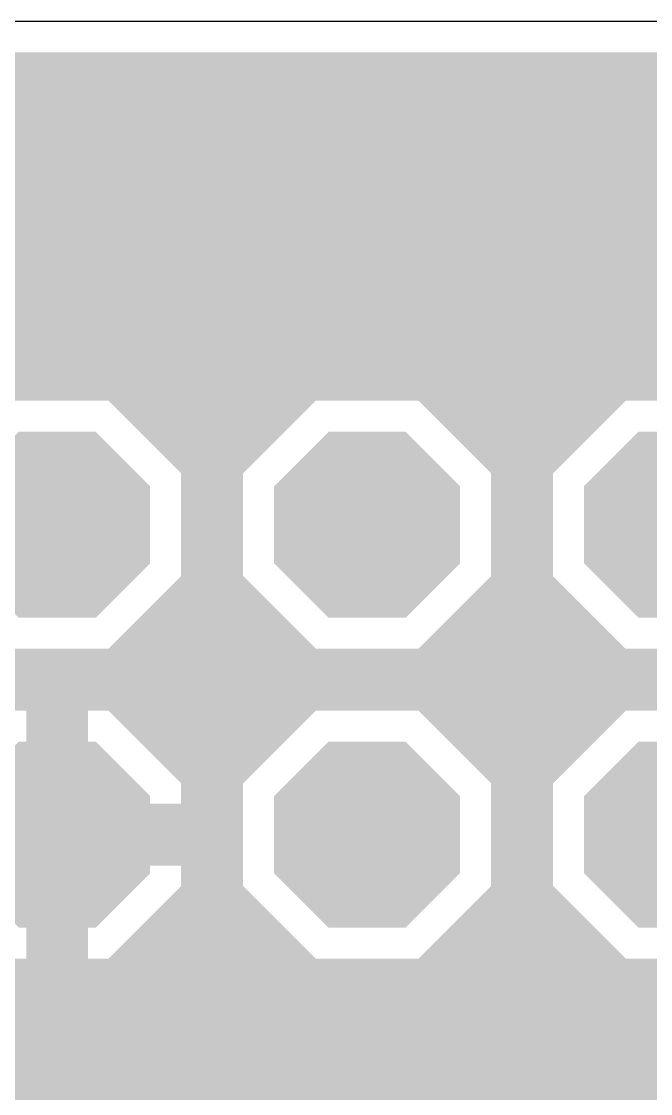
# Model space of a CAD drawing. Extents: x 0 to 81, y 1 to 51.1.
# Drawn here: x 22.57 to 27.72, y 42.21 to 51 of the extents above; entities that cross this region are included whole.
import ezdxf

# ---------------------------------------------------------------- set-up
doc = ezdxf.new("R2010")
doc.units = 0
for name, color, linetype in [('16', 175, 'CONTINUOUS'), ('17', 82, 'CONTINUOUS'), ('20', 7, 'CONTINUOUS')]:
    doc.layers.add(name, color=color, linetype=linetype)

# ---------------------------------------------------------------- blocks, each defined once
blk = doc.blocks.new('OCTAGONP')
at = {"const_width": 0.5}
blk.add_lwpolyline([(-0.25, -0.1036), (-0.25, 0.1036), (-0.1036, 0.25), (0.1036, 0.25), (0.25, 0.1036), (0.25, -0.1036), (0.1036, -0.25), (-0.1036, -0.25), (-0.25, -0.1036), (-0.25, 0.1036)], dxfattribs=at)

msp = doc.modelspace()

# ---------------------------------------------------------------- linework, layer by layer
at = {"layer": '16', "const_width": 0.3048}
for points in [[(16.2179, 50.5936), (63.528, 50.5936)], [(16.2179, 50.292), (80.5936, 50.292)], [(16.2179, 49.9872), (80.5936, 49.9872)], [(16.2179, 49.6824), (80.5936, 49.6824)], [(16.2179, 49.3776), (80.5936, 49.3776)], [(16.2179, 49.0728), (80.5936, 49.0728)], [(16.2179, 48.768), (80.5936, 48.768)], [(14.7574, 48.4632), (74.8644, 48.4632)], [(16.2179, 48.1584), (74.5596, 48.1584)], [(23.344, 48.0436), (22.376, 48.0436)], [(24.0284, 47.3592), (23.344, 48.0436)], [(24.916, 48.0436), (24.2316, 47.3592)], [(25.884, 48.0436), (24.916, 48.0436)], [(26.5684, 47.3592), (25.884, 48.0436)], [(27.456, 48.0436), (26.7716, 47.3592)], [(28.424, 48.0436), (27.456, 48.0436)], [(23.534, 47.8536), (24.726, 47.8536)], [(26.074, 47.8536), (27.266, 47.8536)], [(23.8388, 47.5488), (24.4212, 47.5488)], [(26.3788, 47.5488), (26.9612, 47.5488)], [(24.0284, 46.3912), (24.0284, 47.3592)], [(24.2316, 47.3592), (24.2316, 46.3912)], [(26.5684, 46.3912), (26.5684, 47.3592)], [(26.7716, 47.3592), (26.7716, 46.3912)], [(24.0284, 47.244), (24.2316, 47.244)], [(26.5684, 47.244), (26.7716, 47.244)], [(24.0284, 46.9392), (24.2316, 46.9392)], [(26.5684, 46.9392), (26.7716, 46.9392)], [(24.0284, 46.6344), (24.2316, 46.6344)], [(26.5684, 46.6344), (26.7716, 46.6344)], [(23.344, 45.7068), (24.0284, 46.3912)], [(23.9668, 46.3296), (24.2932, 46.3296)], [(24.2316, 46.3912), (24.916, 45.7068)], [(25.884, 45.7068), (26.5684, 46.3912)], [(26.5068, 46.3296), (26.8332, 46.3296)], [(26.7716, 46.3912), (27.456, 45.7068)], [(23.662, 46.0248), (24.598, 46.0248)], [(26.202, 46.0248), (27.138, 46.0248)], [(23.3572, 45.72), (24.9028, 45.72)], [(25.8972, 45.72), (27.4428, 45.72)], [(22.376, 45.7068), (23.344, 45.7068)], [(24.916, 45.7068), (25.884, 45.7068)], [(27.456, 45.7068), (28.424, 45.7068)], [(22.7584, 45.5036), (22.376, 45.5036)], [(22.7584, 44.4368), (22.7584, 45.5036)], [(22.9616, 45.5036), (22.9616, 44.4368)], [(23.344, 45.5036), (22.9616, 45.5036)], [(24.0284, 44.8192), (23.344, 45.5036)], [(24.916, 45.5036), (24.2316, 44.8192)], [(25.884, 45.5036), (24.916, 45.5036)], [(26.5684, 44.8192), (25.884, 45.5036)], [(27.456, 45.5036), (26.7716, 44.8192)], [(28.424, 45.5036), (27.456, 45.5036)], [(22.7584, 45.4152), (22.9616, 45.4152)], [(23.4324, 45.4152), (24.8276, 45.4152)], [(25.9724, 45.4152), (27.3676, 45.4152)], [(22.7584, 45.1104), (22.9616, 45.1104)], [(23.7372, 45.1104), (24.5228, 45.1104)], [(26.2772, 45.1104), (27.0628, 45.1104)], [(22.7584, 44.8056), (22.9616, 44.8056)], [(24.0284, 44.4368), (24.0284, 44.8192)], [(24.0284, 44.8056), (24.2316, 44.8056)], [(24.2316, 44.8192), (24.2316, 43.8512)], [(26.5684, 43.8512), (26.5684, 44.8192)], [(26.5684, 44.8056), (26.7716, 44.8056)], [(26.7716, 44.8192), (26.7716, 43.8512)], [(22.7584, 44.5008), (22.9616, 44.5008)], [(24.0284, 44.5008), (24.2316, 44.5008)], [(26.5684, 44.5008), (26.7716, 44.5008)], [(21.6916, 44.4368), (22.7584, 44.4368)], [(22.9616, 44.4368), (22.7584, 44.4368)], [(22.7584, 44.4368), (22.7584, 44.2336)], [(22.9616, 44.2336), (22.9616, 44.4368)], [(22.9616, 44.4368), (24.0284, 44.4368)], [(22.7584, 44.2336), (21.6916, 44.2336)], [(22.7584, 43.1668), (22.7584, 44.2336)], [(22.7584, 44.2336), (22.9616, 44.2336)], [(22.9616, 44.2336), (22.9616, 43.1668)], [(24.0284, 44.2336), (22.9616, 44.2336)], [(24.0284, 43.8512), (24.0284, 44.2336)], [(22.7584, 44.196), (22.9616, 44.196)], [(24.0284, 44.196), (24.2316, 44.196)], [(26.5684, 44.196), (26.7716, 44.196)], [(22.7584, 43.8912), (22.9616, 43.8912)], [(24.0284, 43.8912), (24.2316, 43.8912)], [(26.5684, 43.8912), (26.7716, 43.8912)], [(23.344, 43.1668), (24.0284, 43.8512)], [(24.2316, 43.8512), (24.916, 43.1668)], [(25.884, 43.1668), (26.5684, 43.8512)], [(26.7716, 43.8512), (27.456, 43.1668)], [(22.7584, 43.5864), (22.9616, 43.5864)], [(23.7636, 43.5864), (24.4964, 43.5864)], [(26.3036, 43.5864), (27.0364, 43.5864)], [(22.7584, 43.2816), (22.9616, 43.2816)], [(23.4588, 43.2816), (24.8012, 43.2816)], [(25.9988, 43.2816), (27.3412, 43.2816)], [(22.376, 43.1668), (22.7584, 43.1668)], [(22.9616, 43.1668), (23.344, 43.1668)], [(24.916, 43.1668), (25.884, 43.1668)], [(27.456, 43.1668), (28.424, 43.1668)], [(21.4884, 42.9768), (51.3723, 42.9768)], [(20.4216, 42.672), (51.6128, 42.672)], [(21.4884, 42.3672), (51.7171, 42.3672)], [(21.4884, 42.0624), (47.6098, 42.0624)]]:
    msp.add_lwpolyline(points, dxfattribs=at)
at = {"layer": '16', "const_width": 0.1524}
for points in [[(23.3978, 48.0975, 1), (23.2901, 47.9897)], [(23.344, 47.9674, 1), (23.344, 48.1198)], [(24.916, 48.1198, 1), (24.916, 47.9674)], [(24.9699, 47.9897, 1), (24.8621, 48.0975)], [(25.9378, 48.0975, 1), (25.8301, 47.9897)], [(25.884, 47.9674, 1), (25.884, 48.1198)], [(27.456, 48.1198, 1), (27.456, 47.9674)], [(27.5099, 47.9897, 1), (27.4021, 48.0975)], [(23.534, 47.9298, 1), (23.534, 47.7774)], [(24.726, 47.7774, 1), (24.726, 47.9298)], [(26.074, 47.9298, 1), (26.074, 47.7774)], [(27.266, 47.7774, 1), (27.266, 47.9298)], [(23.8388, 47.625, 1), (23.8388, 47.4726)], [(24.4212, 47.4726, 1), (24.4212, 47.625)], [(26.3788, 47.625, 1), (26.3788, 47.4726)], [(26.9612, 47.4726, 1), (26.9612, 47.625)], [(24.1046, 47.3592, 1), (23.9522, 47.3592)], [(23.9745, 47.3053, 1), (24.0823, 47.413)], [(24.3078, 47.3592, 1), (24.1554, 47.3592)], [(24.1777, 47.413, 1), (24.2855, 47.3053)], [(26.6446, 47.3592, 1), (26.4922, 47.3592)], [(26.5145, 47.3053, 1), (26.6223, 47.413)], [(26.8478, 47.3592, 1), (26.6954, 47.3592)], [(26.7177, 47.413, 1), (26.8255, 47.3053)], [(24.0284, 47.3202, 1), (24.0284, 47.1678)], [(24.2316, 47.1678, 1), (24.2316, 47.3202)], [(26.5684, 47.3202, 1), (26.5684, 47.1678)], [(26.7716, 47.1678, 1), (26.7716, 47.3202)], [(24.0284, 47.0154, 1), (24.0284, 46.863)], [(24.2316, 46.863, 1), (24.2316, 47.0154)], [(26.5684, 47.0154, 1), (26.5684, 46.863)], [(26.7716, 46.863, 1), (26.7716, 47.0154)], [(24.0284, 46.7106, 1), (24.0284, 46.5582)], [(24.2316, 46.5582, 1), (24.2316, 46.7106)], [(26.5684, 46.7106, 1), (26.5684, 46.5582)], [(26.7716, 46.5582, 1), (26.7716, 46.7106)], [(23.9668, 46.4058, 1), (23.9668, 46.2534)], [(24.0823, 46.3373, 1), (23.9745, 46.4451)], [(24.2855, 46.4451, 1), (24.1777, 46.3373)], [(24.2932, 46.2534, 1), (24.2932, 46.4058)], [(26.5068, 46.4058, 1), (26.5068, 46.2534)], [(26.6223, 46.3373, 1), (26.5145, 46.4451)], [(26.8255, 46.4451, 1), (26.7177, 46.3373)], [(26.8332, 46.2534, 1), (26.8332, 46.4058)], [(23.9522, 46.3912, 1), (24.1046, 46.3912)], [(24.1554, 46.3912, 1), (24.3078, 46.3912)], [(26.4922, 46.3912, 1), (26.6446, 46.3912)], [(26.6954, 46.3912, 1), (26.8478, 46.3912)], [(23.662, 46.101, 1), (23.662, 45.9486)], [(24.598, 45.9486, 1), (24.598, 46.101)], [(26.202, 46.101, 1), (26.202, 45.9486)], [(27.138, 45.9486, 1), (27.138, 46.101)], [(23.3572, 45.7962, 1), (23.3572, 45.6438)], [(24.9028, 45.6438, 1), (24.9028, 45.7962)], [(25.8972, 45.7962, 1), (25.8972, 45.6438)], [(27.4428, 45.6438, 1), (27.4428, 45.7962)], [(23.2901, 45.7607, 1), (23.3978, 45.6529)], [(23.344, 45.6306, 1), (23.344, 45.783)], [(24.916, 45.783, 1), (24.916, 45.6306)], [(24.8621, 45.6529, 1), (24.9699, 45.7607)], [(25.8301, 45.7607, 1), (25.9378, 45.6529)], [(25.884, 45.6306, 1), (25.884, 45.783)], [(27.456, 45.783, 1), (27.456, 45.6306)], [(27.4021, 45.6529, 1), (27.5099, 45.7607)], [(22.8346, 45.5036, 1), (22.6822, 45.5036)], [(22.7584, 45.4274, 1), (22.7584, 45.5798)], [(23.0378, 45.5036, 1), (22.8854, 45.5036)], [(22.9616, 45.5798, 1), (22.9616, 45.4274)], [(23.3978, 45.5575, 1), (23.2901, 45.4497)], [(23.344, 45.4274, 1), (23.344, 45.5798)], [(24.916, 45.5798, 1), (24.916, 45.4274)], [(24.9699, 45.4497, 1), (24.8621, 45.5575)], [(25.9378, 45.5575, 1), (25.8301, 45.4497)], [(25.884, 45.4274, 1), (25.884, 45.5798)], [(27.456, 45.5798, 1), (27.456, 45.4274)], [(27.5099, 45.4497, 1), (27.4021, 45.5575)], [(22.7584, 45.4914, 1), (22.7584, 45.339)], [(22.9616, 45.339, 1), (22.9616, 45.4914)], [(23.4324, 45.4914, 1), (23.4324, 45.339)], [(24.8276, 45.339, 1), (24.8276, 45.4914)], [(25.9724, 45.4914, 1), (25.9724, 45.339)], [(27.3676, 45.339, 1), (27.3676, 45.4914)], [(22.7584, 45.1866, 1), (22.7584, 45.0342)], [(22.9616, 45.0342, 1), (22.9616, 45.1866)], [(23.7372, 45.1866, 1), (23.7372, 45.0342)], [(24.5228, 45.0342, 1), (24.5228, 45.1866)], [(26.2772, 45.1866, 1), (26.2772, 45.0342)], [(27.0628, 45.0342, 1), (27.0628, 45.1866)], [(22.7584, 44.8818, 1), (22.7584, 44.7294)], [(22.9616, 44.7294, 1), (22.9616, 44.8818)], [(24.1046, 44.8192, 1), (23.9522, 44.8192)], [(24.0284, 44.8818, 1), (24.0284, 44.7294)], [(23.9745, 44.7653, 1), (24.0823, 44.873)], [(24.3078, 44.8192, 1), (24.1554, 44.8192)], [(24.1777, 44.873, 1), (24.2855, 44.7653)], [(24.2316, 44.7294, 1), (24.2316, 44.8818)], [(26.6446, 44.8192, 1), (26.4922, 44.8192)], [(26.5684, 44.8818, 1), (26.5684, 44.7294)], [(26.5145, 44.7653, 1), (26.6223, 44.873)], [(26.8478, 44.8192, 1), (26.6954, 44.8192)], [(26.7177, 44.873, 1), (26.8255, 44.7653)], [(26.7716, 44.7294, 1), (26.7716, 44.8818)], [(22.7584, 44.577, 1), (22.7584, 44.4246)], [(22.9616, 44.4246, 1), (22.9616, 44.577)], [(24.0284, 44.577, 1), (24.0284, 44.4246)], [(24.2316, 44.4246, 1), (24.2316, 44.577)], [(26.5684, 44.577, 1), (26.5684, 44.4246)], [(26.7716, 44.4246, 1), (26.7716, 44.577)], [(22.7584, 44.513, 1), (22.7584, 44.3606)], [(22.8346, 44.4368, 1), (22.6822, 44.4368)], [(22.7584, 44.3606, 1), (22.7584, 44.513)], [(23.0378, 44.4368, 1), (22.8854, 44.4368)], [(22.9616, 44.513, 1), (22.9616, 44.3606)], [(22.9616, 44.3606, 1), (22.9616, 44.513)], [(24.0284, 44.3606, 1), (24.0284, 44.513)], [(22.6822, 44.4368, 1), (22.8346, 44.4368)], [(22.8854, 44.4368, 1), (23.0378, 44.4368)], [(23.9522, 44.4368, 1), (24.1046, 44.4368)], [(22.8346, 44.2336, 1), (22.6822, 44.2336)], [(22.7584, 44.3098, 1), (22.7584, 44.1574)], [(22.7584, 44.1574, 1), (22.7584, 44.3098)], [(23.0378, 44.2336, 1), (22.8854, 44.2336)], [(22.9616, 44.3098, 1), (22.9616, 44.1574)], [(22.9616, 44.1574, 1), (22.9616, 44.3098)], [(24.1046, 44.2336, 1), (23.9522, 44.2336)], [(24.0284, 44.1574, 1), (24.0284, 44.3098)], [(22.7584, 44.2722, 1), (22.7584, 44.1198)], [(22.6822, 44.2336, 1), (22.8346, 44.2336)], [(22.8854, 44.2336, 1), (23.0378, 44.2336)], [(22.9616, 44.1198, 1), (22.9616, 44.2722)], [(24.0284, 44.2722, 1), (24.0284, 44.1198)], [(24.2316, 44.1198, 1), (24.2316, 44.2722)], [(26.5684, 44.2722, 1), (26.5684, 44.1198)], [(26.7716, 44.1198, 1), (26.7716, 44.2722)], [(22.7584, 43.9674, 1), (22.7584, 43.815)], [(22.9616, 43.815, 1), (22.9616, 43.9674)], [(24.0284, 43.9674, 1), (24.0284, 43.815)], [(24.2316, 43.815, 1), (24.2316, 43.9674)], [(26.5684, 43.9674, 1), (26.5684, 43.815)], [(26.7716, 43.815, 1), (26.7716, 43.9674)], [(24.0823, 43.7973, 1), (23.9745, 43.9051)], [(24.2855, 43.9051, 1), (24.1777, 43.7973)], [(26.6223, 43.7973, 1), (26.5145, 43.9051)], [(26.8255, 43.9051, 1), (26.7177, 43.7973)], [(23.9522, 43.8512, 1), (24.1046, 43.8512)], [(24.1554, 43.8512, 1), (24.3078, 43.8512)], [(26.4922, 43.8512, 1), (26.6446, 43.8512)], [(26.6954, 43.8512, 1), (26.8478, 43.8512)], [(22.7584, 43.6626, 1), (22.7584, 43.5102)], [(22.9616, 43.5102, 1), (22.9616, 43.6626)], [(23.7636, 43.6626, 1), (23.7636, 43.5102)], [(24.4964, 43.5102, 1), (24.4964, 43.6626)], [(26.3036, 43.6626, 1), (26.3036, 43.5102)], [(27.0364, 43.5102, 1), (27.0364, 43.6626)], [(22.7584, 43.3578, 1), (22.7584, 43.2054)], [(22.9616, 43.2054, 1), (22.9616, 43.3578)], [(23.4588, 43.3578, 1), (23.4588, 43.2054)], [(24.8012, 43.2054, 1), (24.8012, 43.3578)], [(25.9988, 43.3578, 1), (25.9988, 43.2054)], [(27.3412, 43.2054, 1), (27.3412, 43.3578)], [(22.7584, 43.0906, 1), (22.7584, 43.243)], [(22.9616, 43.243, 1), (22.9616, 43.0906)], [(23.344, 43.0906, 1), (23.344, 43.243)], [(24.916, 43.243, 1), (24.916, 43.0906)], [(25.884, 43.0906, 1), (25.884, 43.243)], [(27.456, 43.243, 1), (27.456, 43.0906)], [(22.6822, 43.1668, 1), (22.8346, 43.1668)], [(22.8854, 43.1668, 1), (23.0378, 43.1668)], [(23.2901, 43.2207, 1), (23.3978, 43.1129)], [(24.8621, 43.1129, 1), (24.9699, 43.2207)], [(25.8301, 43.2207, 1), (25.9378, 43.1129)], [(27.4021, 43.1129, 1), (27.5099, 43.2207)]]:
    msp.add_lwpolyline(points, format="xyb", dxfattribs=at)
at = {"layer": '20'}
msp.add_line((81, 51), (0, 51), dxfattribs=at)

# ---------------------------------------------------------------- block references
at = {"layer": '17', "xscale": 1.524, "yscale": 1.524, "rotation": 180}
for p in [(22.86, 46.8752), (25.4, 46.8752), (27.94, 46.8752), (22.86, 44.3352), (25.4, 44.3352), (27.94, 44.3352)]:
    msp.add_blockref('OCTAGONP', p, dxfattribs=at)

doc.saveas('drawing.dxf')
